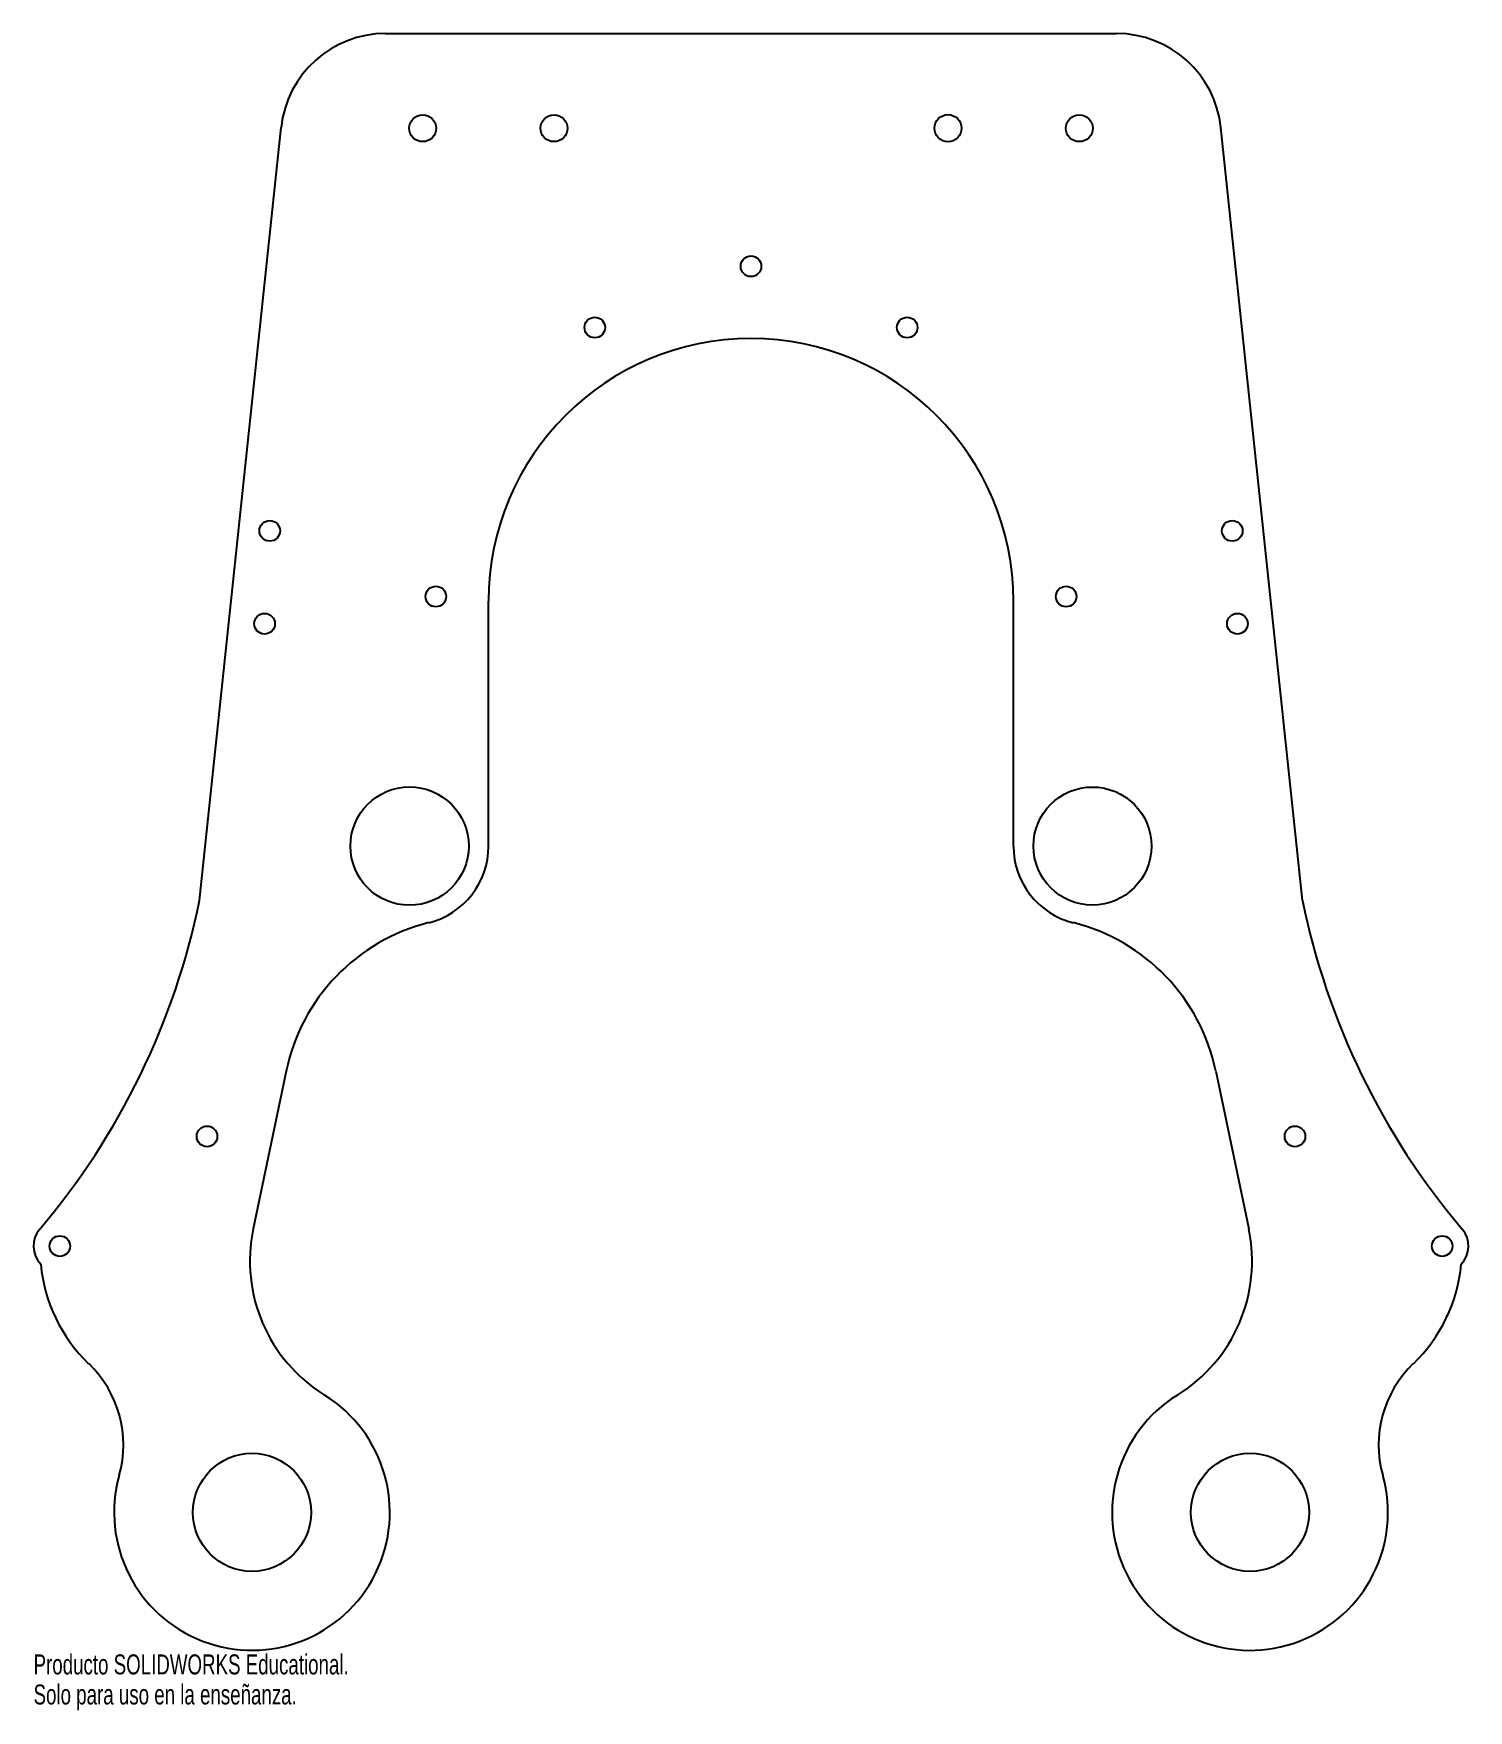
# Model space of a CAD drawing. Header units: inches. Extents: x -6.8 to 6.8, y -10.6 to 5.4.
import ezdxf

# ---------------------------------------------------------------- set-up
doc = ezdxf.new("R2010")
doc.units = ezdxf.units.IN
doc.header["$MEASUREMENT"] = 0
doc.styles.add('SLDTEXTSTYLE0', font='TXT', dxfattribs={"width": 0.7})

msp = doc.modelspace()

# ---------------------------------------------------------------- linework, layer by layer
at = {"color": 7, "linetype": 'Continuous', "lineweight": 25}
for p, q in [((-3.478, 5.401), (3.479, 5.401)), ((-5.25, -2.851), (-4.473, 4.506)), ((5.25, -2.851), (4.473, 4.506)), ((-2.498, -2.332), (-2.498, 0)), ((2.498, -2.332), (2.498, 0)), ((-4.425, -4.474), (-4.738, -5.974)), ((4.425, -4.474), (4.738, -5.974))]:
    msp.add_line(p, q, dxfattribs=at)
for centre, radius in [((-3.125, 4.5), 0.128), ((-1.875, 4.5), 0.128), ((1.875, 4.5), 0.129), ((3.125, 4.5), 0.128), ((0, 3.186), 0.098), ((-1.487, 2.603), 0.098), ((1.487, 2.603), 0.098), ((-4.581, 0.668), 0.098), ((4.581, 0.668), 0.098), ((-3, 0.043), 0.098), ((3, 0.043), 0.098), ((-4.63, -0.216), 0.098), ((4.63, -0.216), 0.098), ((-3.25, -2.332), 0.563), ((3.25, -2.332), 0.562), ((-5.178, -5.095), 0.098), ((5.178, -5.095), 0.098), ((-6.579, -6.139), 0.098), ((6.579, -6.139), 0.098), ((-4.75, -8.673), 0.562), ((4.75, -8.673), 0.562)]:
    msp.add_circle(centre, radius, dxfattribs=at)
for centre, radius, start, end in [((-3.478, 4.401), 1, 90, 173.9685), ((3.478, 4.401), 1, 6.0315, 89.9714), ((0, 0), 2.498, 0, 180), ((-3.25, -2.332), 0.752, 284.0964, 0), ((3.25, -2.332), 0.752, 180, 255.9036), ((-12.108, -1.45), 7, 319.6968, 348.4544), ((12.108, -1.45), 7, 191.5456, 220.3032), ((-2.617, -4.852), 1.847, 104.0964, 168.1793), ((2.617, -4.852), 1.847, 11.8207, 75.9036), ((-6.579, -6.139), 0.25, 139.6968, 223.6269), ((-3.27, -6.281), 1.5, 168.1793, 238.2565), ((3.27, -6.281), 1.5, 301.7435, 11.8207), ((6.579, -6.139), 0.25, 316.3731, 40.3032), ((-5.267, -6.175), 1.5, 185.2494, 226.221), ((5.267, -6.175), 1.5, 313.779, 354.7506), ((-7.045, -8.031), 1.071, 344.3765, 46.221), ((7.045, -8.031), 1.071, 133.779, 195.6235), ((-4.75, -8.673), 1.312, 164.3765, 58.2565), ((4.75, -8.673), 1.313, 121.7435, 15.6235)]:
    msp.add_arc(centre, radius, start, end, dxfattribs=at)

# ---------------------------------------------------------------- texts
at = {"color": 7, "linetype": 'Continuous', "char_height": 0.1903, "attachment_point": 1, "style": 'SLDTEXTSTYLE0'}
for s, insert in [('Producto SOLIDWORKS Educational.', (-6.829, -10.025)), ('Solo para uso en la enseñanza.', (-6.829, -10.311))]:
    msp.add_mtext(s, dxfattribs=dict(at, insert=insert))

doc.saveas('drawing.dxf')
